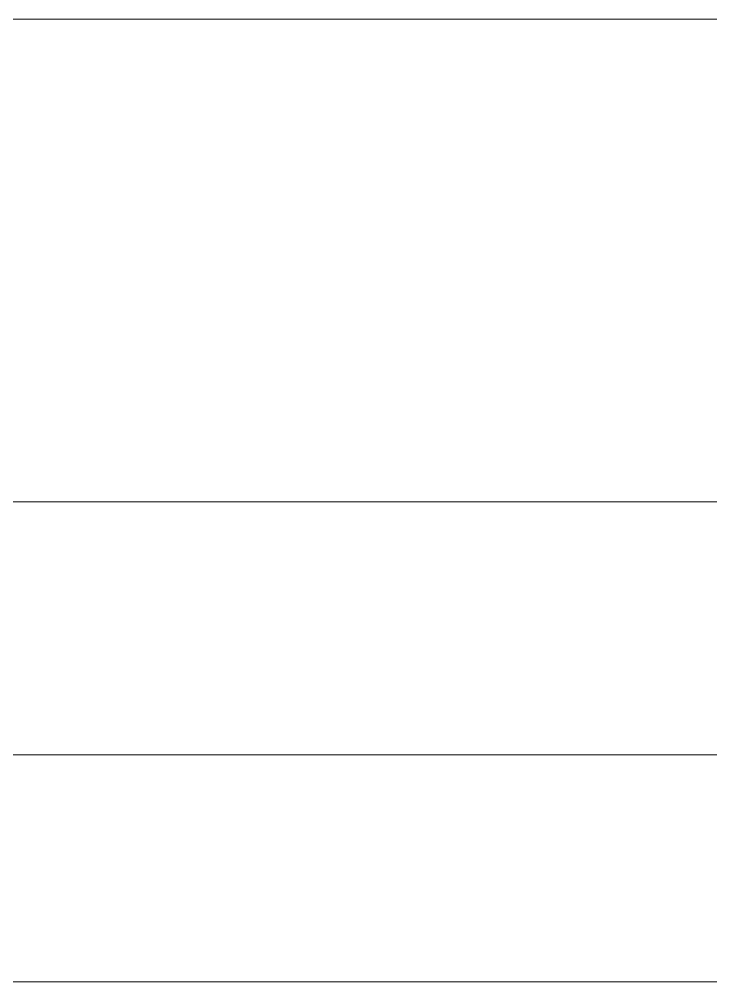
# Model space of a CAD drawing. Header units: millimetres. Extents: x 97 to 214665, y -4577 to 61202.
# Drawn here: x 179725.8 to 179783.1, y 22425 to 22504.8 of the extents above; entities that cross this region are included whole.
import ezdxf

# ---------------------------------------------------------------- set-up
doc = ezdxf.new("R2010")
doc.units = ezdxf.units.MM
for name, color, linetype, lineweight in [('A-GLAZ-____-MCUT', 151, 'Continuous', 9), ('A-GLAZ-____-OTLN', 151, 'Continuous', 9), ('A-GLAZ-CURT-OTLN', 52, 'Continuous', 9), ('A-GLAZ-CWMG-OTLN', 51, 'Continuous', 9)]:
    doc.layers.add(name, color=color, linetype=linetype, lineweight=lineweight)

# ---------------------------------------------------------------- blocks, each defined once
blk = doc.blocks.new('PNS_Панель прямоугольная2 - Нр_Стекло - 40мм-39387336-О_АИ_ПП_4_200_Целиком')
at = {"layer": 'A-GLAZ-____-OTLN', "lineweight": 5}
h = blk.add_hatch(dxfattribs=at)
h.set_pattern_fill('FP_114', color=256, style=0, pattern_type=2)
h.set_pattern_definition([(45, (-121968.73, -22364.8), (-282.8427, 282.8427), [200, -600]), (45, (-122168.73, -22464.8), (-282.8427, 282.8427), [600, -200]), (45, (-121768.73, -22564.8), (-282.8427, 282.8427), [200, -600])])
h.paths.add_polyline_path([(77.589, 0), (428.75, 0), (428.75, 21), (418.75, 21), (418.75, 40), (-418.75, 40), (-418.75, 21), (-428.75, 21), (-428.75, 0), (-405.588, 0)])
at = {"layer": 'A-GLAZ-____-MCUT', "color": 10, "lineweight": 5}
for p, q in [((-418.75, 40), (418.75, 40)), ((428.75, 0), (-428.75, 0))]:
    blk.add_line(p, q, dxfattribs=at)
at = {"layer": 'A-GLAZ-____-OTLN', "color": 10, "lineweight": 5}
blk.add_line((-428.75, 0), (428.75, 0), dxfattribs=at)
blk = doc.blocks.new('Прямоугольный импост - Рядовой 50х200-39387308-О_АИ_ПП_4_200_Целиком')
at = {"layer": 'A-GLAZ-CWMG-OTLN', "color": 10, "lineweight": 5}
for p, q in [((122287.478, 22443.8), (121449.978, 22443.8)), ((122287.478, 22425), (121449.978, 22425))]:
    blk.add_line(p, q, dxfattribs=at)
blk = doc.blocks.new('0083_СОШ675_АР_R22_rvt-1-О_АИ_ПП_4_200_Целиком')
at = {"layer": 'A-GLAZ-CURT-OTLN', "color": 90, "lineweight": 9}
blk.add_blockref('PNS_Панель прямоугольная2 - Нр_Стекло - 40мм-39387336-О_АИ_ПП_4_200_Целиком', (121868.728, 22464.8), dxfattribs=at)
at = {"layer": 'A-GLAZ-CWMG-OTLN', "color": 90, "lineweight": 9}
blk.add_blockref('Прямоугольный импост - Рядовой 50х200-39387308-О_АИ_ПП_4_200_Целиком', (0, 0), dxfattribs=at)

msp = doc.modelspace()

# ---------------------------------------------------------------- block references
at = {"color": 250, "lineweight": 5}
msp.add_blockref('0083_СОШ675_АР_R22_rvt-1-О_АИ_ПП_4_200_Целиком', (57498.114412, 0), dxfattribs=at)

doc.saveas('drawing.dxf')
